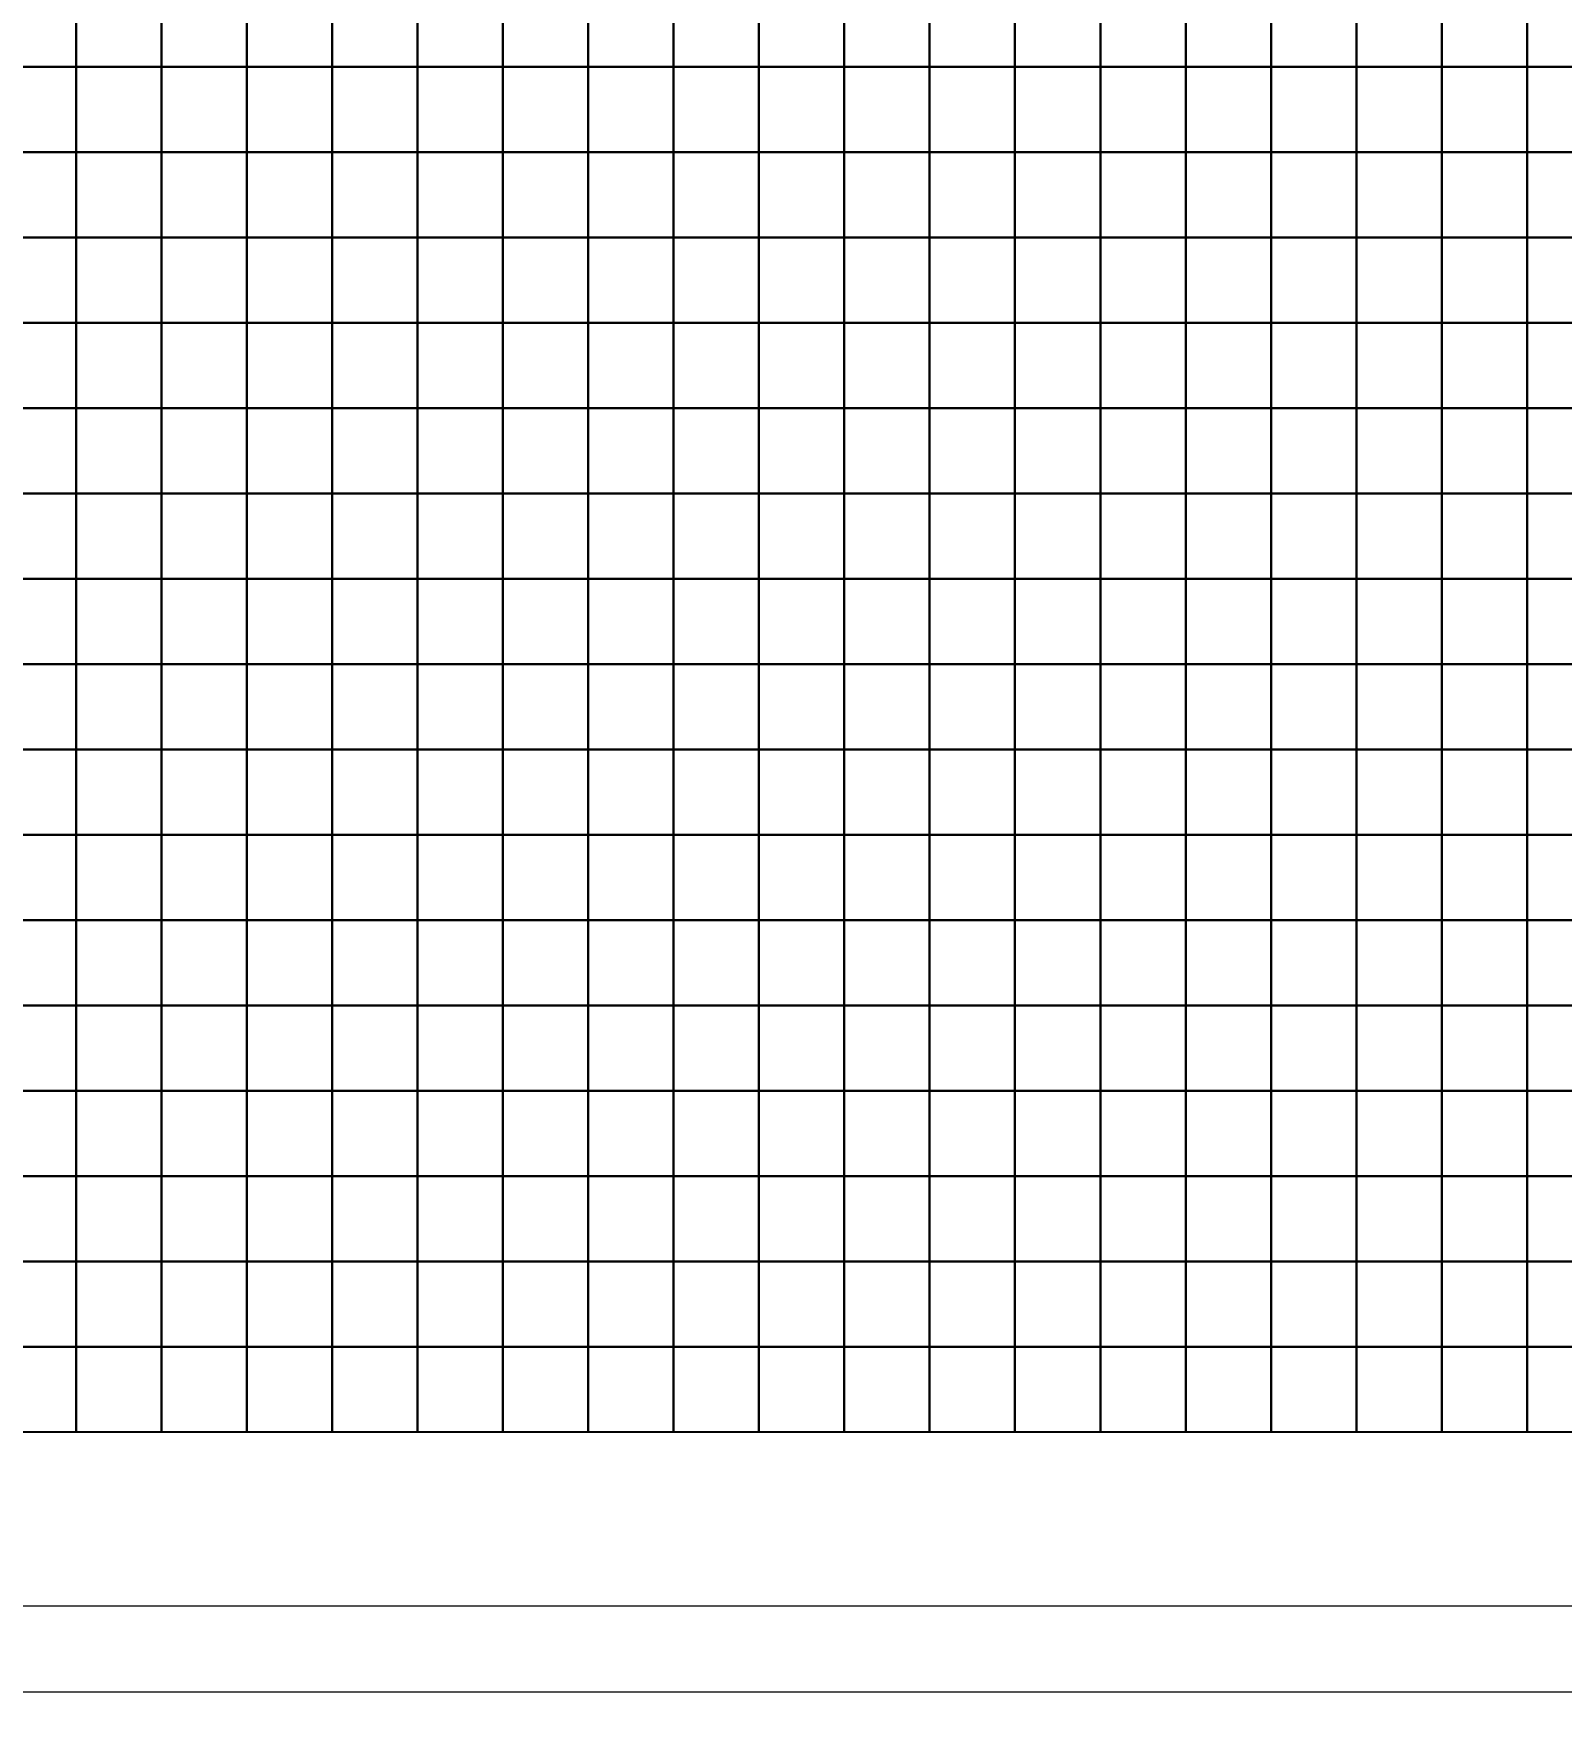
# Model space of a CAD drawing. Header units: millimetres. Extents: x -66 to 79, y -30 to 113.
# Drawn here: x -48.25 to -39.3, y 65 to 74.84 of the extents above; entities that cross this region are included whole.
import ezdxf

# ---------------------------------------------------------------- set-up
doc = ezdxf.new("R2010")
doc.units = ezdxf.units.MM
doc.layers.get('Defpoints').update_dxf_attribs({"color": 181})
doc.styles.add('ROMANS', font='ROMANS.shx', dxfattribs={"width": 0.8})
doc.dimstyles.new('DIM_0.1', dxfattribs={"dimscale": 0.1, "dimtxt": 2.5, "dimasz": 2.5, "dimexe": 1.25, "dimexo": 1.25, "dimgap": 1.25, "dimtad": 1, "dimdec": 3, "dimzin": 11, "dimdsep": 46, "dimtxsty": 'ROMANS', "dimcen": 0, "dimclrd": 1, "dimclre": 1, "dimclrt": 7, "dimadec": 4, "dimazin": 3, "dimtfac": 1, "dimtdec": 3, "dimtofl": 0, "dimtmove": 2, "dimatfit": 3, "dimfxl": 1, "dimfrac": 2, "dimtolj": 1, "dimtzin": 11, "dimlwd": 0, "dimlwe": 0, "dimarcsym": 0})

# ---------------------------------------------------------------- blocks, each defined once
blk = doc.blocks.new('*D1')
at = {"color": 1, "lineweight": 0, "transparency": 16777216}
for p, q in [((-60, 66.5258), (-60, 65.0036)), ((0, 66.5258), (0, 65.0036)), ((-0.25, 65.1286), (-59.75, 65.1286))]:
    blk.add_line(p, q, dxfattribs=at)
at = {"color": 1, "transparency": 16777216}
for points in [[(-59.75, 65.1702), (-59.75, 65.0869), (-60, 65.1286)], [(-0.25, 65.1702), (-0.25, 65.0869), (0, 65.1286)]]:
    blk.add_solid(points, dxfattribs=at)
at = {"layer": 'Defpoints', "color": 0, "transparency": 16777216}
for p in [(-60, 66.6508), (0, 66.6508), (-60, 65.1286)]:
    blk.add_point(p, dxfattribs=at)
at = {"color": 7, "transparency": 16777216, "insert": (-30, 65.3786), "char_height": 0.25, "attachment_point": 5, "style": 'ROMANS'}
blk.add_mtext('\\A1;60', dxfattribs=at)
blk = doc.blocks.new('*D5')
at = {"color": 1, "lineweight": 0, "transparency": 16777216}
for p, q in [((-60, 66.5258), (-60, 65.5095)), ((-6.5, 66.5258), (-6.5, 65.5095)), ((-59.75, 65.6345), (-6.75, 65.6345))]:
    blk.add_line(p, q, dxfattribs=at)
at = {"color": 1, "transparency": 16777216}
for points in [[(-59.75, 65.6762), (-59.75, 65.5929), (-60, 65.6345)], [(-6.75, 65.6762), (-6.75, 65.5929), (-6.5, 65.6345)]]:
    blk.add_solid(points, dxfattribs=at)
at = {"layer": 'Defpoints', "color": 0, "transparency": 16777216}
for p in [(-60, 66.6508), (-6.5, 66.6508), (-6.5, 65.6345)]:
    blk.add_point(p, dxfattribs=at)
at = {"color": 7, "transparency": 16777216, "insert": (-33.25, 65.8845), "char_height": 0.25, "attachment_point": 5, "style": 'ROMANS'}
blk.add_mtext('\\A1;53.5', dxfattribs=at)

msp = doc.modelspace()

# ---------------------------------------------------------------- linework, layer by layer
for points in [[(-48.5, 75.1508), (-48, 75.1508), (-48, 74.6508), (-48.5, 74.6508)], [(-48, 75.1508), (-47.5, 75.1508), (-47.5, 74.6508), (-48, 74.6508)], [(-47.5, 75.1508), (-47, 75.1508), (-47, 74.6508), (-47.5, 74.6508)], [(-47, 75.1508), (-46.5, 75.1508), (-46.5, 74.6508), (-47, 74.6508)], [(-46.5, 75.1508), (-46, 75.1508), (-46, 74.6508), (-46.5, 74.6508)], [(-46, 75.1508), (-45.5, 75.1508), (-45.5, 74.6508), (-46, 74.6508)], [(-45.5, 75.1508), (-45, 75.1508), (-45, 74.6508), (-45.5, 74.6508)], [(-45, 75.1508), (-44.5, 75.1508), (-44.5, 74.6508), (-45, 74.6508)], [(-44.5, 75.1508), (-44, 75.1508), (-44, 74.6508), (-44.5, 74.6508)], [(-44, 75.1508), (-43.5, 75.1508), (-43.5, 74.6508), (-44, 74.6508)], [(-43.5, 75.1508), (-43, 75.1508), (-43, 74.6508), (-43.5, 74.6508)], [(-43, 75.1508), (-42.5, 75.1508), (-42.5, 74.6508), (-43, 74.6508)], [(-42.5, 75.1508), (-42, 75.1508), (-42, 74.6508), (-42.5, 74.6508)], [(-42, 75.1508), (-41.5, 75.1508), (-41.5, 74.6508), (-42, 74.6508)], [(-41.5, 75.1508), (-41, 75.1508), (-41, 74.6508), (-41.5, 74.6508)], [(-41, 75.1508), (-40.5, 75.1508), (-40.5, 74.6508), (-41, 74.6508)], [(-40.5, 75.1508), (-40, 75.1508), (-40, 74.6508), (-40.5, 74.6508)], [(-40, 75.1508), (-39.5, 75.1508), (-39.5, 74.6508), (-40, 74.6508)], [(-39.5, 75.1508), (-39, 75.1508), (-39, 74.6508), (-39.5, 74.6508)], [(-48.5, 74.6508), (-48, 74.6508), (-48, 74.1508), (-48.5, 74.1508)], [(-48, 74.6508), (-47.5, 74.6508), (-47.5, 74.1508), (-48, 74.1508)], [(-47.5, 74.6508), (-47, 74.6508), (-47, 74.1508), (-47.5, 74.1508)], [(-47, 74.6508), (-46.5, 74.6508), (-46.5, 74.1508), (-47, 74.1508)], [(-46.5, 74.6508), (-46, 74.6508), (-46, 74.1508), (-46.5, 74.1508)], [(-46, 74.6508), (-45.5, 74.6508), (-45.5, 74.1508), (-46, 74.1508)], [(-45.5, 74.6508), (-45, 74.6508), (-45, 74.1508), (-45.5, 74.1508)], [(-45, 74.6508), (-44.5, 74.6508), (-44.5, 74.1508), (-45, 74.1508)], [(-44.5, 74.6508), (-44, 74.6508), (-44, 74.1508), (-44.5, 74.1508)], [(-44, 74.6508), (-43.5, 74.6508), (-43.5, 74.1508), (-44, 74.1508)], [(-43.5, 74.6508), (-43, 74.6508), (-43, 74.1508), (-43.5, 74.1508)], [(-43, 74.6508), (-42.5, 74.6508), (-42.5, 74.1508), (-43, 74.1508)], [(-42.5, 74.6508), (-42, 74.6508), (-42, 74.1508), (-42.5, 74.1508)], [(-42, 74.6508), (-41.5, 74.6508), (-41.5, 74.1508), (-42, 74.1508)], [(-41.5, 74.6508), (-41, 74.6508), (-41, 74.1508), (-41.5, 74.1508)], [(-41, 74.6508), (-40.5, 74.6508), (-40.5, 74.1508), (-41, 74.1508)], [(-40.5, 74.6508), (-40, 74.6508), (-40, 74.1508), (-40.5, 74.1508)], [(-40, 74.6508), (-39.5, 74.6508), (-39.5, 74.1508), (-40, 74.1508)], [(-39.5, 74.6508), (-39, 74.6508), (-39, 74.1508), (-39.5, 74.1508)], [(-48.5, 74.1508), (-48, 74.1508), (-48, 73.6508), (-48.5, 73.6508)], [(-48, 74.1508), (-47.5, 74.1508), (-47.5, 73.6508), (-48, 73.6508)], [(-47.5, 74.1508), (-47, 74.1508), (-47, 73.6508), (-47.5, 73.6508)], [(-47, 74.1508), (-46.5, 74.1508), (-46.5, 73.6508), (-47, 73.6508)], [(-46.5, 74.1508), (-46, 74.1508), (-46, 73.6508), (-46.5, 73.6508)], [(-46, 74.1508), (-45.5, 74.1508), (-45.5, 73.6508), (-46, 73.6508)], [(-45.5, 74.1508), (-45, 74.1508), (-45, 73.6508), (-45.5, 73.6508)], [(-45, 74.1508), (-44.5, 74.1508), (-44.5, 73.6508), (-45, 73.6508)], [(-44.5, 74.1508), (-44, 74.1508), (-44, 73.6508), (-44.5, 73.6508)], [(-44, 74.1508), (-43.5, 74.1508), (-43.5, 73.6508), (-44, 73.6508)], [(-43.5, 74.1508), (-43, 74.1508), (-43, 73.6508), (-43.5, 73.6508)], [(-43, 74.1508), (-42.5, 74.1508), (-42.5, 73.6508), (-43, 73.6508)], [(-42.5, 74.1508), (-42, 74.1508), (-42, 73.6508), (-42.5, 73.6508)], [(-42, 74.1508), (-41.5, 74.1508), (-41.5, 73.6508), (-42, 73.6508)], [(-41.5, 74.1508), (-41, 74.1508), (-41, 73.6508), (-41.5, 73.6508)], [(-41, 74.1508), (-40.5, 74.1508), (-40.5, 73.6508), (-41, 73.6508)], [(-40.5, 74.1508), (-40, 74.1508), (-40, 73.6508), (-40.5, 73.6508)], [(-40, 74.1508), (-39.5, 74.1508), (-39.5, 73.6508), (-40, 73.6508)], [(-39.5, 74.1508), (-39, 74.1508), (-39, 73.6508), (-39.5, 73.6508)], [(-48.5, 73.6508), (-48, 73.6508), (-48, 73.1508), (-48.5, 73.1508)], [(-48, 73.6508), (-47.5, 73.6508), (-47.5, 73.1508), (-48, 73.1508)], [(-47.5, 73.6508), (-47, 73.6508), (-47, 73.1508), (-47.5, 73.1508)], [(-47, 73.6508), (-46.5, 73.6508), (-46.5, 73.1508), (-47, 73.1508)], [(-46.5, 73.6508), (-46, 73.6508), (-46, 73.1508), (-46.5, 73.1508)], [(-46, 73.6508), (-45.5, 73.6508), (-45.5, 73.1508), (-46, 73.1508)], [(-45.5, 73.6508), (-45, 73.6508), (-45, 73.1508), (-45.5, 73.1508)], [(-45, 73.6508), (-44.5, 73.6508), (-44.5, 73.1508), (-45, 73.1508)], [(-44.5, 73.6508), (-44, 73.6508), (-44, 73.1508), (-44.5, 73.1508)], [(-44, 73.6508), (-43.5, 73.6508), (-43.5, 73.1508), (-44, 73.1508)], [(-43.5, 73.6508), (-43, 73.6508), (-43, 73.1508), (-43.5, 73.1508)], [(-43, 73.6508), (-42.5, 73.6508), (-42.5, 73.1508), (-43, 73.1508)], [(-42.5, 73.6508), (-42, 73.6508), (-42, 73.1508), (-42.5, 73.1508)], [(-42, 73.6508), (-41.5, 73.6508), (-41.5, 73.1508), (-42, 73.1508)], [(-41.5, 73.6508), (-41, 73.6508), (-41, 73.1508), (-41.5, 73.1508)], [(-41, 73.6508), (-40.5, 73.6508), (-40.5, 73.1508), (-41, 73.1508)], [(-40.5, 73.6508), (-40, 73.6508), (-40, 73.1508), (-40.5, 73.1508)], [(-40, 73.6508), (-39.5, 73.6508), (-39.5, 73.1508), (-40, 73.1508)], [(-39.5, 73.6508), (-39, 73.6508), (-39, 73.1508), (-39.5, 73.1508)], [(-48.5, 73.1508), (-48, 73.1508), (-48, 72.6508), (-48.5, 72.6508)], [(-48, 73.1508), (-47.5, 73.1508), (-47.5, 72.6508), (-48, 72.6508)], [(-47.5, 73.1508), (-47, 73.1508), (-47, 72.6508), (-47.5, 72.6508)], [(-47, 73.1508), (-46.5, 73.1508), (-46.5, 72.6508), (-47, 72.6508)], [(-46.5, 73.1508), (-46, 73.1508), (-46, 72.6508), (-46.5, 72.6508)], [(-46, 73.1508), (-45.5, 73.1508), (-45.5, 72.6508), (-46, 72.6508)], [(-45.5, 73.1508), (-45, 73.1508), (-45, 72.6508), (-45.5, 72.6508)], [(-45, 73.1508), (-44.5, 73.1508), (-44.5, 72.6508), (-45, 72.6508)], [(-44.5, 73.1508), (-44, 73.1508), (-44, 72.6508), (-44.5, 72.6508)], [(-44, 73.1508), (-43.5, 73.1508), (-43.5, 72.6508), (-44, 72.6508)], [(-43.5, 73.1508), (-43, 73.1508), (-43, 72.6508), (-43.5, 72.6508)], [(-43, 73.1508), (-42.5, 73.1508), (-42.5, 72.6508), (-43, 72.6508)], [(-42.5, 73.1508), (-42, 73.1508), (-42, 72.6508), (-42.5, 72.6508)], [(-42, 73.1508), (-41.5, 73.1508), (-41.5, 72.6508), (-42, 72.6508)], [(-41.5, 73.1508), (-41, 73.1508), (-41, 72.6508), (-41.5, 72.6508)], [(-41, 73.1508), (-40.5, 73.1508), (-40.5, 72.6508), (-41, 72.6508)], [(-40.5, 73.1508), (-40, 73.1508), (-40, 72.6508), (-40.5, 72.6508)], [(-40, 73.1508), (-39.5, 73.1508), (-39.5, 72.6508), (-40, 72.6508)], [(-39.5, 73.1508), (-39, 73.1508), (-39, 72.6508), (-39.5, 72.6508)], [(-48.5, 72.6508), (-48, 72.6508), (-48, 72.1508), (-48.5, 72.1508)], [(-48, 72.6508), (-47.5, 72.6508), (-47.5, 72.1508), (-48, 72.1508)], [(-47.5, 72.6508), (-47, 72.6508), (-47, 72.1508), (-47.5, 72.1508)], [(-47, 72.6508), (-46.5, 72.6508), (-46.5, 72.1508), (-47, 72.1508)], [(-46.5, 72.6508), (-46, 72.6508), (-46, 72.1508), (-46.5, 72.1508)], [(-46, 72.6508), (-45.5, 72.6508), (-45.5, 72.1508), (-46, 72.1508)], [(-45.5, 72.6508), (-45, 72.6508), (-45, 72.1508), (-45.5, 72.1508)], [(-45, 72.6508), (-44.5, 72.6508), (-44.5, 72.1508), (-45, 72.1508)], [(-44.5, 72.6508), (-44, 72.6508), (-44, 72.1508), (-44.5, 72.1508)], [(-44, 72.6508), (-43.5, 72.6508), (-43.5, 72.1508), (-44, 72.1508)], [(-43.5, 72.6508), (-43, 72.6508), (-43, 72.1508), (-43.5, 72.1508)], [(-43, 72.6508), (-42.5, 72.6508), (-42.5, 72.1508), (-43, 72.1508)], [(-42.5, 72.6508), (-42, 72.6508), (-42, 72.1508), (-42.5, 72.1508)], [(-42, 72.6508), (-41.5, 72.6508), (-41.5, 72.1508), (-42, 72.1508)], [(-41.5, 72.6508), (-41, 72.6508), (-41, 72.1508), (-41.5, 72.1508)], [(-41, 72.6508), (-40.5, 72.6508), (-40.5, 72.1508), (-41, 72.1508)], [(-40.5, 72.6508), (-40, 72.6508), (-40, 72.1508), (-40.5, 72.1508)], [(-40, 72.6508), (-39.5, 72.6508), (-39.5, 72.1508), (-40, 72.1508)], [(-39.5, 72.6508), (-39, 72.6508), (-39, 72.1508), (-39.5, 72.1508)], [(-48.5, 72.1508), (-48, 72.1508), (-48, 71.6508), (-48.5, 71.6508)], [(-48, 72.1508), (-47.5, 72.1508), (-47.5, 71.6508), (-48, 71.6508)], [(-47.5, 72.1508), (-47, 72.1508), (-47, 71.6508), (-47.5, 71.6508)], [(-47, 72.1508), (-46.5, 72.1508), (-46.5, 71.6508), (-47, 71.6508)], [(-46.5, 72.1508), (-46, 72.1508), (-46, 71.6508), (-46.5, 71.6508)], [(-46, 72.1508), (-45.5, 72.1508), (-45.5, 71.6508), (-46, 71.6508)], [(-45.5, 72.1508), (-45, 72.1508), (-45, 71.6508), (-45.5, 71.6508)], [(-45, 72.1508), (-44.5, 72.1508), (-44.5, 71.6508), (-45, 71.6508)], [(-44.5, 72.1508), (-44, 72.1508), (-44, 71.6508), (-44.5, 71.6508)], [(-44, 72.1508), (-43.5, 72.1508), (-43.5, 71.6508), (-44, 71.6508)], [(-43.5, 72.1508), (-43, 72.1508), (-43, 71.6508), (-43.5, 71.6508)], [(-43, 72.1508), (-42.5, 72.1508), (-42.5, 71.6508), (-43, 71.6508)], [(-42.5, 72.1508), (-42, 72.1508), (-42, 71.6508), (-42.5, 71.6508)], [(-42, 72.1508), (-41.5, 72.1508), (-41.5, 71.6508), (-42, 71.6508)], [(-41.5, 72.1508), (-41, 72.1508), (-41, 71.6508), (-41.5, 71.6508)], [(-41, 72.1508), (-40.5, 72.1508), (-40.5, 71.6508), (-41, 71.6508)], [(-40.5, 72.1508), (-40, 72.1508), (-40, 71.6508), (-40.5, 71.6508)], [(-40, 72.1508), (-39.5, 72.1508), (-39.5, 71.6508), (-40, 71.6508)], [(-39.5, 72.1508), (-39, 72.1508), (-39, 71.6508), (-39.5, 71.6508)], [(-48.5, 71.6508), (-48, 71.6508), (-48, 71.1508), (-48.5, 71.1508)], [(-48, 71.6508), (-47.5, 71.6508), (-47.5, 71.1508), (-48, 71.1508)], [(-47.5, 71.6508), (-47, 71.6508), (-47, 71.1508), (-47.5, 71.1508)], [(-47, 71.6508), (-46.5, 71.6508), (-46.5, 71.1508), (-47, 71.1508)], [(-46.5, 71.6508), (-46, 71.6508), (-46, 71.1508), (-46.5, 71.1508)], [(-46, 71.6508), (-45.5, 71.6508), (-45.5, 71.1508), (-46, 71.1508)], [(-45.5, 71.6508), (-45, 71.6508), (-45, 71.1508), (-45.5, 71.1508)], [(-45, 71.6508), (-44.5, 71.6508), (-44.5, 71.1508), (-45, 71.1508)], [(-44.5, 71.6508), (-44, 71.6508), (-44, 71.1508), (-44.5, 71.1508)], [(-44, 71.6508), (-43.5, 71.6508), (-43.5, 71.1508), (-44, 71.1508)], [(-43.5, 71.6508), (-43, 71.6508), (-43, 71.1508), (-43.5, 71.1508)], [(-43, 71.6508), (-42.5, 71.6508), (-42.5, 71.1508), (-43, 71.1508)], [(-42.5, 71.6508), (-42, 71.6508), (-42, 71.1508), (-42.5, 71.1508)], [(-42, 71.6508), (-41.5, 71.6508), (-41.5, 71.1508), (-42, 71.1508)], [(-41.5, 71.6508), (-41, 71.6508), (-41, 71.1508), (-41.5, 71.1508)], [(-41, 71.6508), (-40.5, 71.6508), (-40.5, 71.1508), (-41, 71.1508)], [(-40.5, 71.6508), (-40, 71.6508), (-40, 71.1508), (-40.5, 71.1508)], [(-40, 71.6508), (-39.5, 71.6508), (-39.5, 71.1508), (-40, 71.1508)], [(-39.5, 71.6508), (-39, 71.6508), (-39, 71.1508), (-39.5, 71.1508)], [(-48.5, 71.1508), (-48, 71.1508), (-48, 70.6508), (-48.5, 70.6508)], [(-48, 71.1508), (-47.5, 71.1508), (-47.5, 70.6508), (-48, 70.6508)], [(-47.5, 71.1508), (-47, 71.1508), (-47, 70.6508), (-47.5, 70.6508)], [(-47, 71.1508), (-46.5, 71.1508), (-46.5, 70.6508), (-47, 70.6508)], [(-46.5, 71.1508), (-46, 71.1508), (-46, 70.6508), (-46.5, 70.6508)], [(-46, 71.1508), (-45.5, 71.1508), (-45.5, 70.6508), (-46, 70.6508)], [(-45.5, 71.1508), (-45, 71.1508), (-45, 70.6508), (-45.5, 70.6508)], [(-45, 71.1508), (-44.5, 71.1508), (-44.5, 70.6508), (-45, 70.6508)], [(-44.5, 71.1508), (-44, 71.1508), (-44, 70.6508), (-44.5, 70.6508)], [(-44, 71.1508), (-43.5, 71.1508), (-43.5, 70.6508), (-44, 70.6508)], [(-43.5, 71.1508), (-43, 71.1508), (-43, 70.6508), (-43.5, 70.6508)], [(-43, 71.1508), (-42.5, 71.1508), (-42.5, 70.6508), (-43, 70.6508)], [(-42.5, 71.1508), (-42, 71.1508), (-42, 70.6508), (-42.5, 70.6508)], [(-42, 71.1508), (-41.5, 71.1508), (-41.5, 70.6508), (-42, 70.6508)], [(-41.5, 71.1508), (-41, 71.1508), (-41, 70.6508), (-41.5, 70.6508)], [(-41, 71.1508), (-40.5, 71.1508), (-40.5, 70.6508), (-41, 70.6508)], [(-40.5, 71.1508), (-40, 71.1508), (-40, 70.6508), (-40.5, 70.6508)], [(-40, 71.1508), (-39.5, 71.1508), (-39.5, 70.6508), (-40, 70.6508)], [(-39.5, 71.1508), (-39, 71.1508), (-39, 70.6508), (-39.5, 70.6508)], [(-48.5, 70.6508), (-48, 70.6508), (-48, 70.1508), (-48.5, 70.1508)], [(-48, 70.6508), (-47.5, 70.6508), (-47.5, 70.1508), (-48, 70.1508)], [(-47.5, 70.6508), (-47, 70.6508), (-47, 70.1508), (-47.5, 70.1508)], [(-47, 70.6508), (-46.5, 70.6508), (-46.5, 70.1508), (-47, 70.1508)], [(-46.5, 70.6508), (-46, 70.6508), (-46, 70.1508), (-46.5, 70.1508)], [(-46, 70.6508), (-45.5, 70.6508), (-45.5, 70.1508), (-46, 70.1508)], [(-45.5, 70.6508), (-45, 70.6508), (-45, 70.1508), (-45.5, 70.1508)], [(-45, 70.6508), (-44.5, 70.6508), (-44.5, 70.1508), (-45, 70.1508)], [(-44.5, 70.6508), (-44, 70.6508), (-44, 70.1508), (-44.5, 70.1508)], [(-44, 70.6508), (-43.5, 70.6508), (-43.5, 70.1508), (-44, 70.1508)], [(-43.5, 70.6508), (-43, 70.6508), (-43, 70.1508), (-43.5, 70.1508)], [(-43, 70.6508), (-42.5, 70.6508), (-42.5, 70.1508), (-43, 70.1508)], [(-42.5, 70.6508), (-42, 70.6508), (-42, 70.1508), (-42.5, 70.1508)], [(-42, 70.6508), (-41.5, 70.6508), (-41.5, 70.1508), (-42, 70.1508)], [(-41.5, 70.6508), (-41, 70.6508), (-41, 70.1508), (-41.5, 70.1508)], [(-41, 70.6508), (-40.5, 70.6508), (-40.5, 70.1508), (-41, 70.1508)], [(-40.5, 70.6508), (-40, 70.6508), (-40, 70.1508), (-40.5, 70.1508)], [(-40, 70.6508), (-39.5, 70.6508), (-39.5, 70.1508), (-40, 70.1508)], [(-39.5, 70.6508), (-39, 70.6508), (-39, 70.1508), (-39.5, 70.1508)], [(-48.5, 70.1508), (-48, 70.1508), (-48, 69.6508), (-48.5, 69.6508)], [(-48, 70.1508), (-47.5, 70.1508), (-47.5, 69.6508), (-48, 69.6508)], [(-47.5, 70.1508), (-47, 70.1508), (-47, 69.6508), (-47.5, 69.6508)], [(-47, 70.1508), (-46.5, 70.1508), (-46.5, 69.6508), (-47, 69.6508)], [(-46.5, 70.1508), (-46, 70.1508), (-46, 69.6508), (-46.5, 69.6508)], [(-46, 70.1508), (-45.5, 70.1508), (-45.5, 69.6508), (-46, 69.6508)], [(-45.5, 70.1508), (-45, 70.1508), (-45, 69.6508), (-45.5, 69.6508)], [(-45, 70.1508), (-44.5, 70.1508), (-44.5, 69.6508), (-45, 69.6508)], [(-44.5, 70.1508), (-44, 70.1508), (-44, 69.6508), (-44.5, 69.6508)], [(-44, 70.1508), (-43.5, 70.1508), (-43.5, 69.6508), (-44, 69.6508)], [(-43.5, 70.1508), (-43, 70.1508), (-43, 69.6508), (-43.5, 69.6508)], [(-43, 70.1508), (-42.5, 70.1508), (-42.5, 69.6508), (-43, 69.6508)], [(-42.5, 70.1508), (-42, 70.1508), (-42, 69.6508), (-42.5, 69.6508)], [(-42, 70.1508), (-41.5, 70.1508), (-41.5, 69.6508), (-42, 69.6508)], [(-41.5, 70.1508), (-41, 70.1508), (-41, 69.6508), (-41.5, 69.6508)], [(-41, 70.1508), (-40.5, 70.1508), (-40.5, 69.6508), (-41, 69.6508)], [(-40.5, 70.1508), (-40, 70.1508), (-40, 69.6508), (-40.5, 69.6508)], [(-40, 70.1508), (-39.5, 70.1508), (-39.5, 69.6508), (-40, 69.6508)], [(-39.5, 70.1508), (-39, 70.1508), (-39, 69.6508), (-39.5, 69.6508)], [(-48.5, 69.6508), (-48, 69.6508), (-48, 69.1508), (-48.5, 69.1508)], [(-48, 69.6508), (-47.5, 69.6508), (-47.5, 69.1508), (-48, 69.1508)], [(-47.5, 69.6508), (-47, 69.6508), (-47, 69.1508), (-47.5, 69.1508)], [(-47, 69.6508), (-46.5, 69.6508), (-46.5, 69.1508), (-47, 69.1508)], [(-46.5, 69.6508), (-46, 69.6508), (-46, 69.1508), (-46.5, 69.1508)], [(-46, 69.6508), (-45.5, 69.6508), (-45.5, 69.1508), (-46, 69.1508)], [(-45.5, 69.6508), (-45, 69.6508), (-45, 69.1508), (-45.5, 69.1508)], [(-45, 69.6508), (-44.5, 69.6508), (-44.5, 69.1508), (-45, 69.1508)], [(-44.5, 69.6508), (-44, 69.6508), (-44, 69.1508), (-44.5, 69.1508)], [(-44, 69.6508), (-43.5, 69.6508), (-43.5, 69.1508), (-44, 69.1508)], [(-43.5, 69.6508), (-43, 69.6508), (-43, 69.1508), (-43.5, 69.1508)], [(-43, 69.6508), (-42.5, 69.6508), (-42.5, 69.1508), (-43, 69.1508)], [(-42.5, 69.6508), (-42, 69.6508), (-42, 69.1508), (-42.5, 69.1508)], [(-42, 69.6508), (-41.5, 69.6508), (-41.5, 69.1508), (-42, 69.1508)], [(-41.5, 69.6508), (-41, 69.6508), (-41, 69.1508), (-41.5, 69.1508)], [(-41, 69.6508), (-40.5, 69.6508), (-40.5, 69.1508), (-41, 69.1508)], [(-40.5, 69.6508), (-40, 69.6508), (-40, 69.1508), (-40.5, 69.1508)], [(-40, 69.6508), (-39.5, 69.6508), (-39.5, 69.1508), (-40, 69.1508)], [(-39.5, 69.6508), (-39, 69.6508), (-39, 69.1508), (-39.5, 69.1508)], [(-48.5, 69.1508), (-48, 69.1508), (-48, 68.6508), (-48.5, 68.6508)], [(-48, 69.1508), (-47.5, 69.1508), (-47.5, 68.6508), (-48, 68.6508)], [(-47.5, 69.1508), (-47, 69.1508), (-47, 68.6508), (-47.5, 68.6508)], [(-47, 69.1508), (-46.5, 69.1508), (-46.5, 68.6508), (-47, 68.6508)], [(-46.5, 69.1508), (-46, 69.1508), (-46, 68.6508), (-46.5, 68.6508)], [(-46, 69.1508), (-45.5, 69.1508), (-45.5, 68.6508), (-46, 68.6508)], [(-45.5, 69.1508), (-45, 69.1508), (-45, 68.6508), (-45.5, 68.6508)], [(-45, 69.1508), (-44.5, 69.1508), (-44.5, 68.6508), (-45, 68.6508)], [(-44.5, 69.1508), (-44, 69.1508), (-44, 68.6508), (-44.5, 68.6508)], [(-44, 69.1508), (-43.5, 69.1508), (-43.5, 68.6508), (-44, 68.6508)], [(-43.5, 69.1508), (-43, 69.1508), (-43, 68.6508), (-43.5, 68.6508)], [(-43, 69.1508), (-42.5, 69.1508), (-42.5, 68.6508), (-43, 68.6508)], [(-42.5, 69.1508), (-42, 69.1508), (-42, 68.6508), (-42.5, 68.6508)], [(-42, 69.1508), (-41.5, 69.1508), (-41.5, 68.6508), (-42, 68.6508)], [(-41.5, 69.1508), (-41, 69.1508), (-41, 68.6508), (-41.5, 68.6508)], [(-41, 69.1508), (-40.5, 69.1508), (-40.5, 68.6508), (-41, 68.6508)], [(-40.5, 69.1508), (-40, 69.1508), (-40, 68.6508), (-40.5, 68.6508)], [(-40, 69.1508), (-39.5, 69.1508), (-39.5, 68.6508), (-40, 68.6508)], [(-39.5, 69.1508), (-39, 69.1508), (-39, 68.6508), (-39.5, 68.6508)], [(-48.5, 68.6508), (-48, 68.6508), (-48, 68.1508), (-48.5, 68.1508)], [(-48, 68.6508), (-47.5, 68.6508), (-47.5, 68.1508), (-48, 68.1508)], [(-47.5, 68.6508), (-47, 68.6508), (-47, 68.1508), (-47.5, 68.1508)], [(-47, 68.6508), (-46.5, 68.6508), (-46.5, 68.1508), (-47, 68.1508)], [(-46.5, 68.6508), (-46, 68.6508), (-46, 68.1508), (-46.5, 68.1508)], [(-46, 68.6508), (-45.5, 68.6508), (-45.5, 68.1508), (-46, 68.1508)], [(-45.5, 68.6508), (-45, 68.6508), (-45, 68.1508), (-45.5, 68.1508)], [(-45, 68.6508), (-44.5, 68.6508), (-44.5, 68.1508), (-45, 68.1508)], [(-44.5, 68.6508), (-44, 68.6508), (-44, 68.1508), (-44.5, 68.1508)], [(-44, 68.6508), (-43.5, 68.6508), (-43.5, 68.1508), (-44, 68.1508)], [(-43.5, 68.6508), (-43, 68.6508), (-43, 68.1508), (-43.5, 68.1508)], [(-43, 68.6508), (-42.5, 68.6508), (-42.5, 68.1508), (-43, 68.1508)], [(-42.5, 68.6508), (-42, 68.6508), (-42, 68.1508), (-42.5, 68.1508)], [(-42, 68.6508), (-41.5, 68.6508), (-41.5, 68.1508), (-42, 68.1508)], [(-41.5, 68.6508), (-41, 68.6508), (-41, 68.1508), (-41.5, 68.1508)], [(-41, 68.6508), (-40.5, 68.6508), (-40.5, 68.1508), (-41, 68.1508)], [(-40.5, 68.6508), (-40, 68.6508), (-40, 68.1508), (-40.5, 68.1508)], [(-40, 68.6508), (-39.5, 68.6508), (-39.5, 68.1508), (-40, 68.1508)], [(-39.5, 68.6508), (-39, 68.6508), (-39, 68.1508), (-39.5, 68.1508)], [(-48.5, 68.1508), (-48, 68.1508), (-48, 67.6508), (-48.5, 67.6508)], [(-48, 68.1508), (-47.5, 68.1508), (-47.5, 67.6508), (-48, 67.6508)], [(-47.5, 68.1508), (-47, 68.1508), (-47, 67.6508), (-47.5, 67.6508)], [(-47, 68.1508), (-46.5, 68.1508), (-46.5, 67.6508), (-47, 67.6508)], [(-46.5, 68.1508), (-46, 68.1508), (-46, 67.6508), (-46.5, 67.6508)], [(-46, 68.1508), (-45.5, 68.1508), (-45.5, 67.6508), (-46, 67.6508)], [(-45.5, 68.1508), (-45, 68.1508), (-45, 67.6508), (-45.5, 67.6508)], [(-45, 68.1508), (-44.5, 68.1508), (-44.5, 67.6508), (-45, 67.6508)], [(-44.5, 68.1508), (-44, 68.1508), (-44, 67.6508), (-44.5, 67.6508)], [(-44, 68.1508), (-43.5, 68.1508), (-43.5, 67.6508), (-44, 67.6508)], [(-43.5, 68.1508), (-43, 68.1508), (-43, 67.6508), (-43.5, 67.6508)], [(-43, 68.1508), (-42.5, 68.1508), (-42.5, 67.6508), (-43, 67.6508)], [(-42.5, 68.1508), (-42, 68.1508), (-42, 67.6508), (-42.5, 67.6508)], [(-42, 68.1508), (-41.5, 68.1508), (-41.5, 67.6508), (-42, 67.6508)], [(-41.5, 68.1508), (-41, 68.1508), (-41, 67.6508), (-41.5, 67.6508)], [(-41, 68.1508), (-40.5, 68.1508), (-40.5, 67.6508), (-41, 67.6508)], [(-40.5, 68.1508), (-40, 68.1508), (-40, 67.6508), (-40.5, 67.6508)], [(-40, 68.1508), (-39.5, 68.1508), (-39.5, 67.6508), (-40, 67.6508)], [(-39.5, 68.1508), (-39, 68.1508), (-39, 67.6508), (-39.5, 67.6508)], [(-48.5, 67.6508), (-48, 67.6508), (-48, 67.1508), (-48.5, 67.1508)], [(-48, 67.6508), (-47.5, 67.6508), (-47.5, 67.1508), (-48, 67.1508)], [(-47.5, 67.6508), (-47, 67.6508), (-47, 67.1508), (-47.5, 67.1508)], [(-47, 67.6508), (-46.5, 67.6508), (-46.5, 67.1508), (-47, 67.1508)], [(-46.5, 67.6508), (-46, 67.6508), (-46, 67.1508), (-46.5, 67.1508)], [(-46, 67.6508), (-45.5, 67.6508), (-45.5, 67.1508), (-46, 67.1508)], [(-45.5, 67.6508), (-45, 67.6508), (-45, 67.1508), (-45.5, 67.1508)], [(-45, 67.6508), (-44.5, 67.6508), (-44.5, 67.1508), (-45, 67.1508)], [(-44.5, 67.6508), (-44, 67.6508), (-44, 67.1508), (-44.5, 67.1508)], [(-44, 67.6508), (-43.5, 67.6508), (-43.5, 67.1508), (-44, 67.1508)], [(-43.5, 67.6508), (-43, 67.6508), (-43, 67.1508), (-43.5, 67.1508)], [(-43, 67.6508), (-42.5, 67.6508), (-42.5, 67.1508), (-43, 67.1508)], [(-42.5, 67.6508), (-42, 67.6508), (-42, 67.1508), (-42.5, 67.1508)], [(-42, 67.6508), (-41.5, 67.6508), (-41.5, 67.1508), (-42, 67.1508)], [(-41.5, 67.6508), (-41, 67.6508), (-41, 67.1508), (-41.5, 67.1508)], [(-41, 67.6508), (-40.5, 67.6508), (-40.5, 67.1508), (-41, 67.1508)], [(-40.5, 67.6508), (-40, 67.6508), (-40, 67.1508), (-40.5, 67.1508)], [(-40, 67.6508), (-39.5, 67.6508), (-39.5, 67.1508), (-40, 67.1508)], [(-39.5, 67.6508), (-39, 67.6508), (-39, 67.1508), (-39.5, 67.1508)], [(-48.5, 67.1508), (-48, 67.1508), (-48, 66.6508), (-48.5, 66.6508)], [(-48, 67.1508), (-47.5, 67.1508), (-47.5, 66.6508), (-48, 66.6508)], [(-47.5, 67.1508), (-47, 67.1508), (-47, 66.6508), (-47.5, 66.6508)], [(-47, 67.1508), (-46.5, 67.1508), (-46.5, 66.6508), (-47, 66.6508)], [(-46.5, 67.1508), (-46, 67.1508), (-46, 66.6508), (-46.5, 66.6508)], [(-46, 67.1508), (-45.5, 67.1508), (-45.5, 66.6508), (-46, 66.6508)], [(-45.5, 67.1508), (-45, 67.1508), (-45, 66.6508), (-45.5, 66.6508)], [(-45, 67.1508), (-44.5, 67.1508), (-44.5, 66.6508), (-45, 66.6508)], [(-44.5, 67.1508), (-44, 67.1508), (-44, 66.6508), (-44.5, 66.6508)], [(-44, 67.1508), (-43.5, 67.1508), (-43.5, 66.6508), (-44, 66.6508)], [(-43.5, 67.1508), (-43, 67.1508), (-43, 66.6508), (-43.5, 66.6508)], [(-43, 67.1508), (-42.5, 67.1508), (-42.5, 66.6508), (-43, 66.6508)], [(-42.5, 67.1508), (-42, 67.1508), (-42, 66.6508), (-42.5, 66.6508)], [(-42, 67.1508), (-41.5, 67.1508), (-41.5, 66.6508), (-42, 66.6508)], [(-41.5, 67.1508), (-41, 67.1508), (-41, 66.6508), (-41.5, 66.6508)], [(-41, 67.1508), (-40.5, 67.1508), (-40.5, 66.6508), (-41, 66.6508)], [(-40.5, 67.1508), (-40, 67.1508), (-40, 66.6508), (-40.5, 66.6508)], [(-40, 67.1508), (-39.5, 67.1508), (-39.5, 66.6508), (-40, 66.6508)], [(-39.5, 67.1508), (-39, 67.1508), (-39, 66.6508), (-39.5, 66.6508)]]:
    msp.add_lwpolyline(points, close=True)

# ---------------------------------------------------------------- dimensions: what is measured, and where the dimension line sits
for base, p1, p2, picture, middle in [((-60, 65.1286), (0, 66.6508), (-60, 66.6508), '*D1', (-30, 65.3786)), ((-6.5, 65.6345), (-60, 66.6508), (-6.5, 66.6508), '*D5', (-33.25, 65.8845))]:
    dim = msp.add_linear_dim(base=base, p1=p1, p2=p2, dimstyle='DIM_0.1')
    dim.commit()
    dim.dimension.update_dxf_attribs({"geometry": picture, "text_midpoint": middle})

doc.saveas('drawing.dxf')
